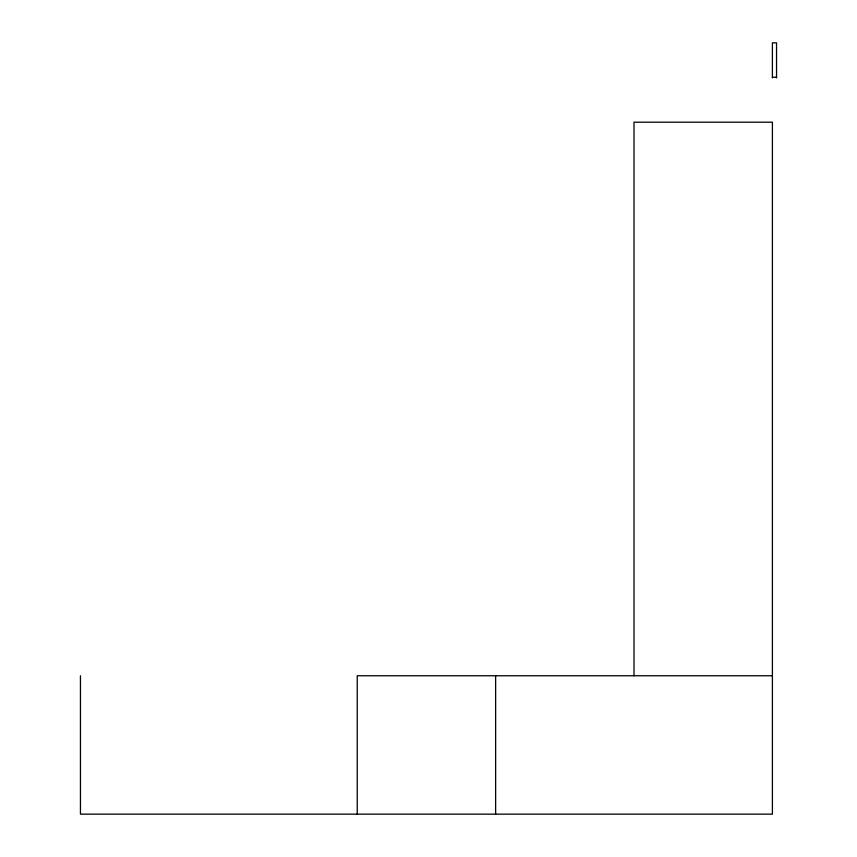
<?xml version="1.0" encoding="UTF-8"?>
<svg xmlns="http://www.w3.org/2000/svg" width="857" height="857" viewBox="0 0 857 857"><rect width="100%" height="100%" fill="white"/><g stroke="black" fill="none" stroke-linecap="round" stroke-linejoin="round"><path stroke-width="1.29" d="M772.403 77.226L776.549 77.226M772.403 675.755L357.23 675.755L357.23 814.15M776.549 77.912L776.549 42.85L772.403 42.85L772.403 77.912M634.009 675.755L634.009 122.197L772.403 122.197L772.403 814.15L80.451 814.15L80.451 675.755M495.625 675.755L495.625 814.15"/></g></svg>
